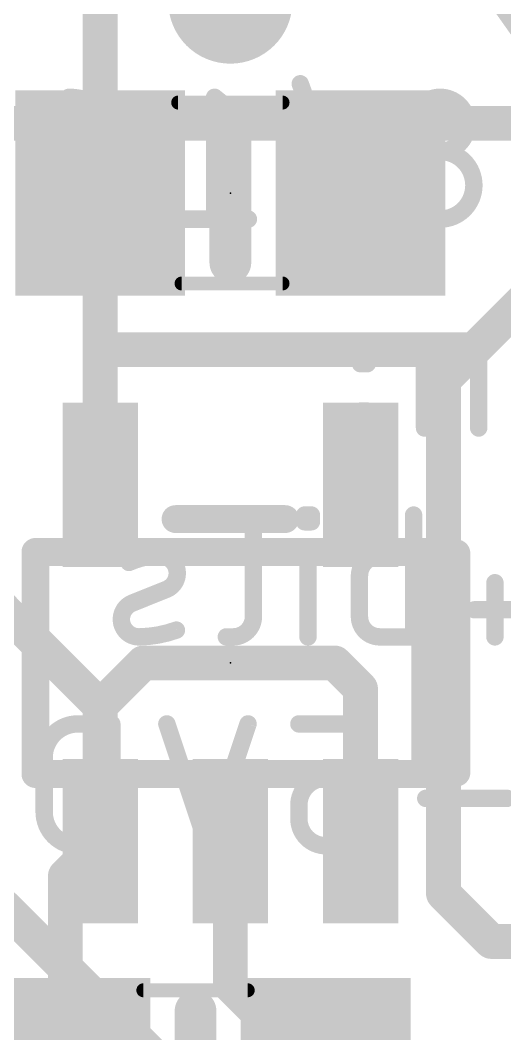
# Model space of a CAD drawing. Extents: x -0.1 to 25.5, y -0.1 to 17.9.
# Drawn here: x 6.59 to 10.13, y 6.06 to 13.45 of the extents above; entities that cross this region are included whole.
import ezdxf

# ---------------------------------------------------------------- set-up
doc = ezdxf.new("R2010")
doc.units = 0
for name, color, linetype in [('1', 12, 'CONTINUOUS'), ('16', 5, 'CONTINUOUS'), ('18', 110, 'CONTINUOUS'), ('21', 40, 'CONTINUOUS'), ('22', 6, 'CONTINUOUS'), ('23', 40, 'CONTINUOUS'), ('51', 253, 'CONTINUOUS')]:
    doc.layers.add(name, color=color, linetype=linetype)

# ---------------------------------------------------------------- blocks, each defined once
blk = doc.blocks.new('RECT')
blk.add_solid([(-0.5, -0.5), (0.5, -0.5), (-0.5, 0.5), (0.5, 0.5)])
blk = doc.blocks.new('ROUNDV')
at = {"const_width": 0.5}
blk.add_lwpolyline([(0, -0.25, 1), (0, 0.25, 1), (0, -0.25)], format="xyb", dxfattribs=at)

msp = doc.modelspace()

# ---------------------------------------------------------------- linework, layer by layer
at = {"layer": '1', "const_width": 0.254}
for points in [[(7.178, 13.65), (7.178, 12.192)], [(7.178, 12.192), (7.178, 11.049)], [(9.906, 11.049), (11.049, 12.192)], [(7.178, 11.049), (7.178, 10.0631)], [(9.906, 11.049), (7.178, 11.049)], [(9.906, 11.049), (9.6832, 10.8262)], [(9.6832, 10.8262), (9.6832, 7.0808)], [(6.236, 9.39), (7.178, 8.448)], [(7.493, 8.763), (7.178, 8.448)], [(8.89, 8.763), (7.493, 8.763)], [(9.078, 8.575), (8.89, 8.763)], [(9.078, 7.4629), (9.078, 8.575)], [(7.178, 8.448), (7.178, 7.4629)], [(7.178, 7.4629), (6.924, 7.2089)], [(8.128, 7.4629), (8.128, 6.411)], [(6.924, 7.2089), (6.924, 5.715)], [(9.6832, 7.0808), (10.033, 6.731)], [(10.033, 6.731), (12.95, 6.731)], [(8.824, 5.715), (8.128, 6.411)]]:
    msp.add_lwpolyline(points, dxfattribs=at)
at = {"layer": '1', "const_width": 0.127}
for points in [[(7.2415, 12.192, 1), (7.1145, 12.192)], [(7.1145, 12.192, 1), (7.2415, 12.192)], [(7.2415, 11.049, 1), (7.1145, 11.049)], [(7.178, 11.1125, 1), (7.178, 10.9855)], [(9.9509, 11.0041, 1), (9.8611, 11.0939)], [(9.906, 10.9855, 1), (9.906, 11.1125)], [(7.1145, 11.049, 1), (7.2415, 11.049)], [(9.8611, 11.0939, 1), (9.9509, 11.0041)], [(9.7467, 10.8262, 1), (9.6197, 10.8262)], [(9.6383, 10.8711, 1), (9.7281, 10.7813)], [(7.1145, 10.0631, 1), (7.2415, 10.0631)], [(7.493, 8.8265, 1), (7.493, 8.6995)], [(7.5379, 8.7181, 1), (7.4481, 8.8079)], [(8.9349, 8.8079, 1), (8.8451, 8.7181)], [(8.89, 8.6995, 1), (8.89, 8.8265)], [(9.1415, 8.575, 1), (9.0145, 8.575)], [(9.0331, 8.5301, 1), (9.1229, 8.6199)], [(7.2415, 8.448, 1), (7.1145, 8.448)], [(7.1331, 8.4929, 1), (7.2229, 8.4031)], [(7.1331, 8.4031, 1), (7.2229, 8.4929)], [(7.2229, 7.418, 1), (7.1331, 7.5078)], [(8.1915, 7.4629, 1), (8.0645, 7.4629)], [(7.1145, 7.4629, 1), (7.2415, 7.4629)], [(9.0145, 7.4629, 1), (9.1415, 7.4629)], [(6.9875, 7.2089, 1), (6.8605, 7.2089)], [(6.8791, 7.2538, 1), (6.9689, 7.164)], [(9.7281, 7.1257, 1), (9.6383, 7.0359)], [(9.6197, 7.0808, 1), (9.7467, 7.0808)], [(10.033, 6.7945, 1), (10.033, 6.6675)], [(9.9881, 6.6861, 1), (10.0779, 6.7759)], [(8.1729, 6.4559, 1), (8.0831, 6.3661)], [(8.0645, 6.411, 1), (8.1915, 6.411)]]:
    msp.add_lwpolyline(points, format="xyb", dxfattribs=at)
at = {"layer": '16', "const_width": 0.254}
for points in [[(21.248, 12.7), (6.35, 12.7)], [(6.477, 6.985), (4.8492, 6.985)], [(7.62, 5.842), (6.477, 6.985)], [(6.1819, 6.4262), (7.2741, 5.334)]]:
    msp.add_lwpolyline(points, dxfattribs=at)
at = {"layer": '16', "const_width": 0.127}
msp.add_lwpolyline([(6.477, 6.9215, 1), (6.477, 7.0485)], format="xyb", dxfattribs=at)
at = {"layer": '21'}
for points, const_width in [([(10.0036, 13.7678), (10.41, 13.1921)], 0.2032), ([(8.128, 12.7), (8.128, 11.684)], 0.3048), ([(7.728, 9.813), (8.528, 9.813)], 0.2032), ([(9.778, 9.563), (9.778, 7.963)], 0.2032), ([(7.874, 6.223), (7.874, 5.207)], 0.3048)]:
    msp.add_lwpolyline(points, dxfattribs=dict(at, const_width=const_width))
for points, const_width in [([(8.2042, 12.7, 1), (8.0518, 12.7)], 0.1524), ([(8.0518, 11.684, 1), (8.2042, 11.684)], 0.1524), ([(7.728, 9.8638, 1), (7.728, 9.7622)], 0.1016), ([(8.528, 9.7622, 1), (8.528, 9.8638)], 0.1016), ([(9.8288, 9.563, 1), (9.7272, 9.563)], 0.1016), ([(9.7272, 7.963, 1), (9.8288, 7.963)], 0.1016), ([(7.9502, 6.223, 1), (7.7978, 6.223)], 0.1524)]:
    msp.add_lwpolyline(points, format="xyb", dxfattribs=dict(at, const_width=const_width))
at = {"layer": '22', "const_width": 0.127}
for points in [[(9.0332, 11.9027), (8.638, 12.9893)], [(8.2596, 12.6929), (8.0126, 12.8905)], [(8.0126, 12.8905), (8.0126, 12.0015)], [(7.3452, 12.4954), (7.0489, 12.4954)], [(7.3452, 12.2484), (7.3452, 12.4954)], [(6.8513, 12.2978), (6.8513, 12.2484)], [(8.2596, 12.0015), (7.7657, 12.0015)], [(9.9403, 11.0702), (9.6934, 11.0702)], [(9.9403, 10.4775), (9.9403, 11.0702)], [(9.1274, 10.9961), (9.078, 10.9961)], [(9.078, 10.9961), (9.078, 10.9467)], [(9.1274, 10.9467), (9.1274, 10.9961)], [(9.078, 10.9467), (9.1274, 10.9467)], [(9.5452, 10.922), (9.5452, 10.4775)], [(9.1274, 10.601), (9.078, 10.601)], [(9.078, 10.601), (9.078, 10.5516)], [(9.1274, 10.5516), (9.1274, 10.601)], [(9.078, 10.5516), (9.1274, 10.5516)], [(8.2964, 9.8425), (8.2964, 9.1017)], [(8.7195, 9.8425), (8.6701, 9.8425)], [(8.6701, 9.8425), (8.6701, 9.7931)], [(8.6701, 9.7931), (8.7195, 9.7931)], [(8.7195, 9.7931), (8.7195, 9.8425)], [(9.4654, 9.8425), (9.4654, 8.9535)], [(8.3952, 9.5462), (8.0989, 9.5462)], [(8.6948, 8.9535), (8.6948, 9.5462)], [(9.2185, 9.5462), (9.4654, 9.5462)], [(9.0703, 9.1017), (9.0703, 9.398)], [(10.059, 9.3486), (10.059, 8.9535)], [(7.4131, 9.2004), (7.66, 9.2992)], [(10.4048, 9.1511), (9.9109, 9.1511)], [(8.1483, 8.9535), (8.0989, 8.9535)], [(9.4654, 8.9535), (9.2185, 8.9535)], [(7.2629, 8.3185), (7.0159, 8.3185)], [(7.2629, 7.4295), (7.2629, 8.3185)], [(7.9608, 7.4295), (7.6645, 8.3185)], [(8.2571, 8.3185), (7.9608, 7.4295)], [(9.1221, 8.3185), (8.6282, 8.3185)], [(9.1221, 7.9234), (9.1221, 8.3185)], [(6.769, 8.0716), (6.769, 7.6764)], [(8.8258, 7.9234), (9.1221, 7.9234)], [(10.1469, 7.7752), (9.5542, 7.7752)], [(8.6282, 7.6271), (8.6282, 7.7258)], [(7.0159, 7.4295), (7.2629, 7.4295)], [(9.1221, 7.4295), (8.8258, 7.4295)]]:
    msp.add_lwpolyline(points, dxfattribs=at)
at = {"layer": '22'}
for points, const_width in [([(8.6679, 13.0001, 1), (8.6082, 12.9784)], 0.0635), ([(6.9501, 12.9223, 1), (6.9501, 12.8588)], 0.0635), ([(7.3452, 12.4954, 0.4142), (6.9501, 12.8905)], 0.127), ([(8.0325, 12.9153, 1), (7.9928, 12.8657)], 0.0635), ([(8.0444, 12.8905, 1), (7.9809, 12.8905)], 0.0635), ([(9.8561, 12.6929, 1), (9.461, 12.6929)], 0.127), ([(8.2397, 12.6682, 1), (8.2794, 12.7177)], 0.0635), ([(9.461, 12.6929, 1), (9.8561, 12.6929)], 0.127), ([(9.4927, 12.6929, 1), (9.4292, 12.6929)], 0.0635), ([(9.4292, 12.6929, 1), (9.4927, 12.6929)], 0.0635), ([(9.8879, 12.6929, 1), (9.8244, 12.6929)], 0.0635), ([(9.8244, 12.6929, 1), (9.8879, 12.6929)], 0.0635), ([(7.0489, 12.4954, 0.4142), (6.8513, 12.2978)], 0.127), ([(7.0489, 12.5271, 1), (7.0489, 12.4636)], 0.0635), ([(7.0489, 12.4636, 1), (7.0489, 12.5271)], 0.0635), ([(7.3769, 12.4954, 1), (7.3134, 12.4954)], 0.0635), ([(7.3134, 12.4954, 1), (7.3769, 12.4954)], 0.0635), ([(7.3452, 12.4636, 1), (7.3452, 12.5271)], 0.0635), ([(9.9055, 12.2484, 1), (9.4116, 12.2484)], 0.127), ([(6.883, 12.2978, 1), (6.8195, 12.2978)], 0.0635), ([(6.8195, 12.2978, 1), (6.883, 12.2978)], 0.0635), ([(6.883, 12.2484, 1), (6.8195, 12.2484)], 0.0635), ([(6.8195, 12.2484, 1), (6.883, 12.2484)], 0.0635), ([(6.8513, 12.2484, 1), (7.3452, 12.2484)], 0.127), ([(7.3769, 12.2484, 1), (7.3134, 12.2484)], 0.0635), ([(7.3134, 12.2484, 1), (7.3769, 12.2484)], 0.0635), ([(9.4116, 12.2484, 1), (9.9055, 12.2484)], 0.127), ([(9.4434, 12.2484, 1), (9.3799, 12.2484)], 0.0635), ([(9.3799, 12.2484, 1), (9.4434, 12.2484)], 0.0635), ([(9.9372, 12.2484, 1), (9.8737, 12.2484)], 0.0635), ([(9.8737, 12.2484, 1), (9.9372, 12.2484)], 0.0635), ([(7.7657, 12.0333, 1), (7.7657, 11.9697)], 0.0635), ([(8.2596, 11.9697, 1), (8.2596, 12.0333)], 0.0635), ([(7.9809, 12.0015, 1), (8.0444, 12.0015)], 0.0635), ([(9.0033, 11.8919, 1), (9.063, 11.9136)], 0.0635), ([(9.6934, 11.0702, 0.4142), (9.5452, 10.922)], 0.127), ([(9.6934, 11.1019, 1), (9.6934, 11.0384)], 0.0635), ([(9.6934, 11.0384, 1), (9.6934, 11.1019)], 0.0635), ([(9.9721, 11.0702, 1), (9.9086, 11.0702)], 0.0635), ([(9.9403, 11.0384, 1), (9.9403, 11.1019)], 0.0635), ([(9.078, 11.0278, 1), (9.078, 10.9643)], 0.0635), ([(9.1098, 10.9961, 1), (9.0463, 10.9961)], 0.0635), ([(9.1592, 10.9961, 1), (9.0956, 10.9961)], 0.0635), ([(9.1274, 10.9643, 1), (9.1274, 11.0278)], 0.0635), ([(9.078, 10.9784, 1), (9.078, 10.9149)], 0.0635), ([(9.0463, 10.9467, 1), (9.1098, 10.9467)], 0.0635), ([(9.0956, 10.9467, 1), (9.1592, 10.9467)], 0.0635), ([(9.1274, 10.9149, 1), (9.1274, 10.9784)], 0.0635), ([(9.577, 10.922, 1), (9.5135, 10.922)], 0.0635), ([(9.5135, 10.922, 1), (9.577, 10.922)], 0.0635), ([(9.078, 10.6327, 1), (9.078, 10.5692)], 0.0635), ([(9.1098, 10.601, 1), (9.0463, 10.601)], 0.0635), ([(9.1592, 10.601, 1), (9.0956, 10.601)], 0.0635), ([(9.1274, 10.5692, 1), (9.1274, 10.6327)], 0.0635), ([(9.078, 10.5833, 1), (9.078, 10.5198)], 0.0635), ([(9.0463, 10.5516, 1), (9.1098, 10.5516)], 0.0635), ([(9.0956, 10.5516, 1), (9.1592, 10.5516)], 0.0635), ([(9.1274, 10.5198, 1), (9.1274, 10.5833)], 0.0635), ([(9.5135, 10.4775, 1), (9.577, 10.4775)], 0.0635), ([(9.9086, 10.4775, 1), (9.9721, 10.4775)], 0.0635), ([(8.3282, 9.8425, 1), (8.2647, 9.8425)], 0.0635), ([(8.7018, 9.8425, 1), (8.6383, 9.8425)], 0.0635), ([(8.6701, 9.8743, 1), (8.6701, 9.8108)], 0.0635), ([(8.6701, 9.8249, 1), (8.6701, 9.7614)], 0.0635), ([(8.7512, 9.8425, 1), (8.6877, 9.8425)], 0.0635), ([(8.7195, 9.8108, 1), (8.7195, 9.8743)], 0.0635), ([(8.7195, 9.7614, 1), (8.7195, 9.8249)], 0.0635), ([(9.4972, 9.8425, 1), (9.4337, 9.8425)], 0.0635), ([(8.6383, 9.7931, 1), (8.7018, 9.7931)], 0.0635), ([(8.6877, 9.7931, 1), (8.7512, 9.7931)], 0.0635), ([(7.3753, 9.5257, 1), (7.4014, 9.4678)], 0.0635), ([(7.6106, 9.5462, 0.1025), (7.3884, 9.4968)], 0.127), ([(7.66, 9.2992, 0.8318), (7.6106, 9.5462)], 0.127), ([(7.6102, 9.5779, 1), (7.6111, 9.5144)], 0.0635), ([(7.6111, 9.5144, 1), (7.6102, 9.5779)], 0.0635), ([(8.0989, 9.5779, 1), (8.0989, 9.5144)], 0.0635), ([(8.3952, 9.5144, 1), (8.3952, 9.5779)], 0.0635), ([(8.7265, 9.5462, 1), (8.663, 9.5462)], 0.0635), ([(9.2185, 9.5462, 0.4142), (9.0703, 9.398)], 0.127), ([(9.2185, 9.5779, 1), (9.2185, 9.5144)], 0.0635), ([(9.2185, 9.5144, 1), (9.2185, 9.5779)], 0.0635), ([(9.4654, 9.5144, 1), (9.4654, 9.5779)], 0.0635), ([(9.1021, 9.398, 1), (9.0386, 9.398)], 0.0635), ([(9.0386, 9.398, 1), (9.1021, 9.398)], 0.0635), ([(10.0908, 9.3486, 1), (10.0273, 9.3486)], 0.0635), ([(7.6482, 9.3287, 1), (7.6718, 9.2697)], 0.0635), ([(7.6718, 9.2697, 1), (7.6482, 9.3287)], 0.0635), ([(7.4131, 9.2004, 0.8318), (7.4625, 8.9535)], 0.127), ([(7.4013, 9.2299, 1), (7.4249, 9.171)], 0.0635), ([(7.4249, 9.171, 1), (7.4013, 9.2299)], 0.0635), ([(9.9109, 9.1828, 1), (9.9109, 9.1193)], 0.0635), ([(8.1483, 8.9535, 0.4142), (8.2964, 9.1017)], 0.127), ([(8.3282, 9.1017, 1), (8.2647, 9.1017)], 0.0635), ([(8.2647, 9.1017, 1), (8.3282, 9.1017)], 0.0635), ([(9.0703, 9.1017, 0.4142), (9.2185, 8.9535)], 0.127), ([(9.1021, 9.1017, 1), (9.0386, 9.1017)], 0.0635), ([(9.0386, 9.1017, 1), (9.1021, 9.1017)], 0.0635), ([(7.4625, 8.9535, 0.083), (7.7341, 9.0029)], 0.127), ([(7.7449, 8.973, 1), (7.7234, 9.0328)], 0.0635), ([(7.462, 8.9852, 1), (7.4629, 8.9218)], 0.0635), ([(7.4629, 8.9218, 1), (7.462, 8.9852)], 0.0635), ([(8.0989, 8.9853, 1), (8.0989, 8.9217)], 0.0635), ([(8.1483, 8.9852, 1), (8.1483, 8.9218)], 0.0635), ([(8.1483, 8.9217, 1), (8.1483, 8.9853)], 0.0635), ([(8.663, 8.9535, 1), (8.7265, 8.9535)], 0.0635), ([(9.2185, 8.9853, 1), (9.2185, 8.9217)], 0.0635), ([(9.2185, 8.9217, 1), (9.2185, 8.9853)], 0.0635), ([(9.4337, 8.9535, 1), (9.4972, 8.9535)], 0.0635), ([(9.4654, 8.9217, 1), (9.4654, 8.9853)], 0.0635), ([(10.0273, 8.9535, 1), (10.0908, 8.9535)], 0.0635), ([(7.0159, 8.3185, 0.4142), (6.769, 8.0716)], 0.127), ([(7.0159, 8.3503, 1), (7.0159, 8.2867)], 0.0635), ([(7.0159, 8.2867, 1), (7.0159, 8.3503)], 0.0635), ([(7.2946, 8.3185, 1), (7.2311, 8.3185)], 0.0635), ([(7.2629, 8.2867, 1), (7.2629, 8.3503)], 0.0635), ([(7.6946, 8.3285, 1), (7.6343, 8.3085)], 0.0635), ([(8.2872, 8.3085, 1), (8.227, 8.3285)], 0.0635), ([(8.6282, 8.3503, 1), (8.6282, 8.2867)], 0.0635), ([(9.1539, 8.3185, 1), (9.0904, 8.3185)], 0.0635), ([(9.1221, 8.2867, 1), (9.1221, 8.3503)], 0.0635), ([(6.8007, 8.0716, 1), (6.7372, 8.0716)], 0.0635), ([(6.7372, 8.0716, 1), (6.8007, 8.0716)], 0.0635), ([(8.8258, 7.9234, 0.4142), (8.6282, 7.7258)], 0.127), ([(8.8258, 7.9551, 1), (8.8258, 7.8916)], 0.0635), ([(8.8258, 7.8916, 1), (8.8258, 7.9551)], 0.0635), ([(9.1221, 7.8916, 1), (9.1221, 7.9551)], 0.0635), ([(9.0904, 7.9234, 1), (9.1539, 7.9234)], 0.0635), ([(9.5542, 7.807, 1), (9.5542, 7.7435)], 0.0635), ([(10.1469, 7.7435, 1), (10.1469, 7.807)], 0.0635), ([(8.66, 7.7258, 1), (8.5965, 7.7258)], 0.0635), ([(6.8007, 7.6764, 1), (6.7372, 7.6764)], 0.0635), ([(6.7372, 7.6764, 1), (6.8007, 7.6764)], 0.0635), ([(6.769, 7.6764, 0.4142), (7.0159, 7.4295)], 0.127), ([(8.6282, 7.6271, 0.4142), (8.8258, 7.4295)], 0.127), ([(8.5965, 7.7258, 1), (8.66, 7.7258)], 0.0635), ([(8.66, 7.6271, 1), (8.5965, 7.6271)], 0.0635), ([(8.5965, 7.6271, 1), (8.66, 7.6271)], 0.0635), ([(7.0159, 7.4612, 1), (7.0159, 7.3978)], 0.0635), ([(7.0159, 7.3978, 1), (7.0159, 7.4612)], 0.0635), ([(7.2629, 7.3978, 1), (7.2629, 7.4612)], 0.0635), ([(7.9307, 7.4395, 1), (7.9909, 7.4195)], 0.0635), ([(7.9307, 7.4195, 1), (7.9909, 7.4395)], 0.0635), ([(8.8258, 7.4612, 1), (8.8258, 7.3978)], 0.0635), ([(8.8258, 7.3978, 1), (8.8258, 7.4612)], 0.0635), ([(9.1221, 7.3978, 1), (9.1221, 7.4612)], 0.0635), ([(7.2311, 7.4295, 1), (7.2946, 7.4295)], 0.0635)]:
    msp.add_lwpolyline(points, format="xyb", dxfattribs=dict(at, const_width=const_width))
at = {"layer": '23'}
for p in [(8.128, 12.192), (8.128, 8.763)]:
    msp.add_point(p, dxfattribs=at)
at = {"layer": '51'}
for points, const_width in [([(7.747, 12.852), (8.509, 12.852)], 0.1016), ([(7.772, 11.532), (8.509, 11.532)], 0.1016), ([(6.7056, 7.9526), (6.7056, 9.5734)], 0.2032), ([(6.7056, 9.5734), (9.5504, 9.5734)], 0.2032), ([(9.5504, 9.5734), (9.5504, 7.9526)], 0.2032), ([(9.5504, 7.9526), (6.7056, 7.9526)], 0.2032), ([(7.493, 6.375), (8.255, 6.375)], 0.1016)]:
    msp.add_lwpolyline(points, dxfattribs=dict(at, const_width=const_width))
for points, const_width in [([(7.747, 12.8774, 1), (7.747, 12.8266)], 0.0508), ([(8.509, 12.8266, 1), (8.509, 12.8774)], 0.0508), ([(7.772, 11.5574, 1), (7.772, 11.5066)], 0.0508), ([(8.509, 11.5066, 1), (8.509, 11.5574)], 0.0508), ([(6.7564, 9.5734, 1), (6.6548, 9.5734)], 0.1016), ([(6.7056, 9.6242, 1), (6.7056, 9.5226)], 0.1016), ([(9.6012, 9.5734, 1), (9.4996, 9.5734)], 0.1016), ([(9.5504, 9.5226, 1), (9.5504, 9.6242)], 0.1016), ([(6.7056, 8.0034, 1), (6.7056, 7.9018)], 0.1016), ([(6.6548, 7.9526, 1), (6.7564, 7.9526)], 0.1016), ([(9.4996, 7.9526, 1), (9.6012, 7.9526)], 0.1016), ([(9.5504, 7.9018, 1), (9.5504, 8.0034)], 0.1016), ([(7.493, 6.4004, 1), (7.493, 6.3496)], 0.0508), ([(8.255, 6.3496, 1), (8.255, 6.4004)], 0.0508)]:
    msp.add_lwpolyline(points, format="xyb", dxfattribs=dict(at, const_width=const_width))

# ---------------------------------------------------------------- block references
at = {"layer": '1'}
for p, xscale, yscale in [((7.178, 12.192), 1.24, 1.5), ((9.078, 12.192), 1.24, 1.5), ((7.178, 10.0631), 0.55, 1.2), ((9.078, 10.0631), 0.55, 1.2), ((7.178, 7.4629), 0.55, 1.2), ((8.128, 7.4629), 0.55, 1.2), ((9.078, 7.4629), 0.55, 1.2), ((6.924, 5.715), 1.24, 1.5), ((8.824, 5.715), 1.24, 1.5)]:
    msp.add_blockref('RECT', p, dxfattribs=dict(at, xscale=xscale, yscale=yscale))
at = {"layer": '18', "xscale": 0.9064, "yscale": 0.9064}
msp.add_blockref('ROUNDV', (8.128, 13.589), dxfattribs=at)
msp.add_blockref('ROUNDV', (8.128, 13.589), dxfattribs=at)
at = {"layer": '51'}
for p, xscale, yscale in [((7.4108, 12.1932), 0.7501, 1.4501), ((8.8587, 12.1932), 0.7501, 1.4501), ((7.178, 9.938), 0.5, 0.65), ((9.078, 9.938), 0.5, 0.65), ((7.178, 7.588), 0.5, 0.65), ((8.128, 7.588), 0.5, 0.65), ((9.078, 7.588), 0.5, 0.65), ((7.1569, 5.7161), 0.7501, 1.4501), ((8.6047, 5.7161), 0.7501, 1.4501)]:
    msp.add_blockref('RECT', p, dxfattribs=dict(at, xscale=xscale, yscale=yscale))

doc.saveas('drawing.dxf')
